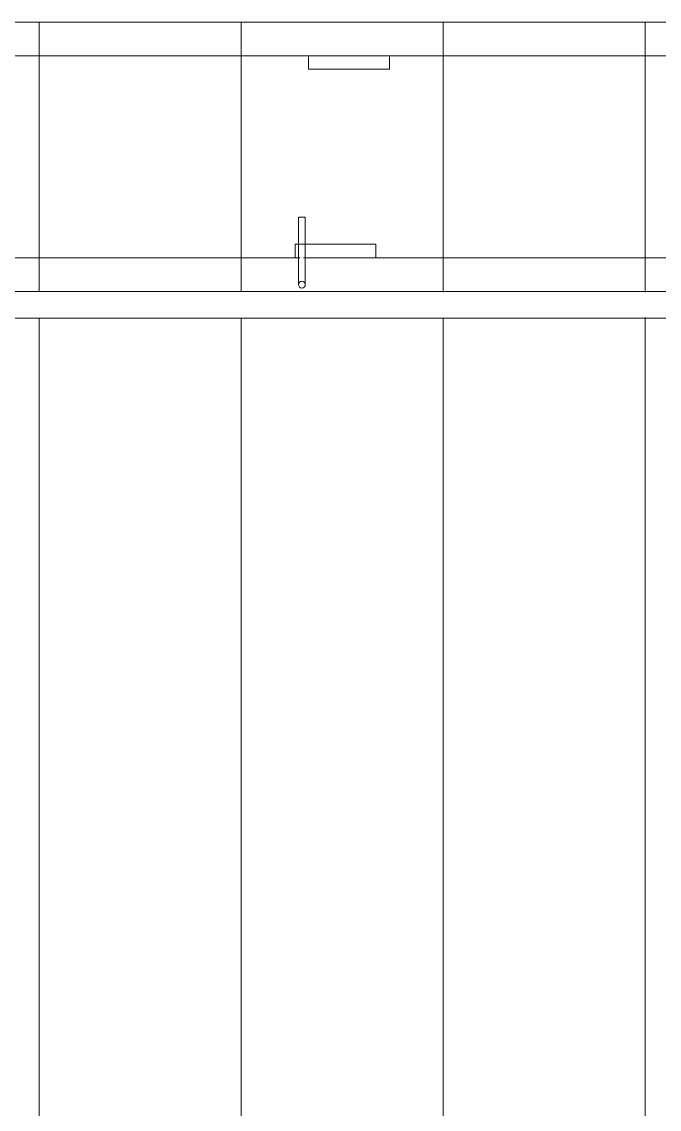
# Model space of a CAD drawing. Header units: millimetres. Extents: x -537608 to 253996, y -217170 to 186033.
# Drawn here: x -296287 to -295341, y 1335 to 2950 of the extents above; entities that cross this region are included whole.
import ezdxf

# ---------------------------------------------------------------- set-up
doc = ezdxf.new("R2010")
doc.units = ezdxf.units.MM
doc.layers.add('PDF _Геометрия', color=7, linetype='Continuous')

msp = doc.modelspace()

# ---------------------------------------------------------------- linework, layer by layer
at = {"layer": 'PDF _Геометрия', "lineweight": 9}
for p, q in [((-296856.0782, 2949.3451), (-292966.6347, 2949.3451)), ((-295861.3573, 2899.3449), (-295861.3573, 2879.3439)), ((-295741.3559, 2879.3439), (-295741.3559, 2899.3449)), ((-295861.3573, 2879.3439), (-295741.3559, 2879.3439)), ((-295876.3548, 2584.344), (-295876.3548, 2659.3443)), ((-295876.3548, 2659.3443), (-295876.3548, 2584.344)), ((-295876.1868, 2659.3443), (-295876.3548, 2659.3443)), ((-295876.3548, 2659.3443), (-295876.1868, 2659.3443)), ((-295876.1868, 2659.3443), (-295876.3548, 2659.3443)), ((-295876.3548, 2659.3443), (-295876.1868, 2659.3443)), ((-295875.6873, 2659.3443), (-295876.1868, 2659.3443)), ((-295876.1868, 2659.3443), (-295875.6873, 2659.3443)), ((-295875.6873, 2659.3443), (-295876.1868, 2659.3443)), ((-295876.1868, 2659.3443), (-295875.6873, 2659.3443)), ((-295874.8908, 2659.3443), (-295875.6873, 2659.3443)), ((-295875.6873, 2659.3443), (-295874.8908, 2659.3443)), ((-295874.8908, 2659.3443), (-295875.6873, 2659.3443)), ((-295875.6873, 2659.3443), (-295874.8908, 2659.3443)), ((-295874.8908, 2659.3443), (-295873.8573, 2659.3443)), ((-295873.8573, 2659.3443), (-295872.6517, 2659.3443)), ((-295872.6517, 2659.3443), (-295871.3556, 2659.3443)), ((-295871.3556, 2659.3443), (-295870.0638, 2659.3443)), ((-295870.0638, 2659.3443), (-295868.8582, 2659.3443)), ((-295868.8582, 2659.3443), (-295867.8205, 2659.3443)), ((-295867.8205, 2659.3443), (-295867.0282, 2659.3443)), ((-295867.0282, 2659.3443), (-295867.8205, 2659.3443)), ((-295867.8205, 2659.3443), (-295867.0282, 2659.3443)), ((-295867.0282, 2659.3443), (-295867.8205, 2659.3443)), ((-295867.0282, 2659.3443), (-295866.5287, 2659.3443)), ((-295866.5287, 2659.3443), (-295867.0282, 2659.3443)), ((-295867.0282, 2659.3443), (-295866.5287, 2659.3443)), ((-295866.5287, 2659.3443), (-295867.0282, 2659.3443)), ((-295866.5287, 2659.3443), (-295866.3565, 2659.3443)), ((-295866.3565, 2659.3443), (-295866.5287, 2659.3443)), ((-295866.5287, 2659.3443), (-295866.3565, 2659.3443)), ((-295866.3565, 2659.3443), (-295866.5287, 2659.3443)), ((-295866.3565, 2584.344), (-295866.3565, 2659.3443)), ((-295866.3565, 2659.3443), (-295866.3565, 2584.344)), ((-295761.3569, 2619.3446), (-295881.3583, 2619.3446)), ((-295881.3583, 2619.3446), (-295881.3583, 2599.3436)), ((-295761.3569, 2599.3436), (-295761.3569, 2619.3446)), ((-295876.3548, 2584.344), (-295876.3548, 2580.811)), ((-295876.3548, 2580.811), (-295876.3548, 2584.344)), ((-295876.3548, 2580.811), (-295876.3548, 2565.4583)), ((-295876.3548, 2565.4583), (-295876.3548, 2580.811)), ((-295866.3565, 2567.9643), (-295866.3565, 2584.344)), ((-295866.3565, 2584.344), (-295866.3565, 2567.9643)), ((-295876.3548, 2565.4583), (-295876.3548, 2559.3439)), ((-295876.3548, 2559.3439), (-295876.3548, 2565.4583)), ((-295866.3565, 2559.5958), (-295866.3565, 2567.9643)), ((-295866.3565, 2567.9643), (-295866.3565, 2559.5958)), ((-295866.3565, 2559.3439), (-295866.3565, 2559.5958)), ((-295866.3565, 2559.5958), (-295866.3565, 2559.3439)), ((-292966.6347, 2549.3434), (-296856.0782, 2549.3434)), ((-296856.0782, 2509.3437), (-292966.6347, 2509.3437))]:
    msp.add_line(p, q, dxfattribs=at)
at = {"layer": 'PDF _Геометрия', "color": 253, "lineweight": 9, "true_color": 0xaaaaaa}
for p, q in [((-296261.3547, 2949.6508), (-296261.3547, 2899.3449)), ((-296261.3547, 2949.6508), (-296261.3547, 2899.3449)), ((-295961.3577, 2949.8468), (-295961.3577, 2899.3449)), ((-295961.3577, 2949.8468), (-295961.3577, 2899.3449)), ((-295661.3564, 2949.8468), (-295661.3564, 2899.3449)), ((-295661.3564, 2949.8468), (-295661.3564, 2899.3449)), ((-295361.3552, 2949.8468), (-295361.3552, 2899.3449)), ((-295361.3552, 2949.8468), (-295361.3552, 2899.3449)), ((-296561.356, 2899.3449), (-296261.3547, 2899.3449)), ((-296261.3547, 2899.3449), (-296261.3547, 2599.3436)), ((-296261.3547, 2899.3449), (-296261.3547, 2599.3436)), ((-296261.3547, 2899.3449), (-295961.3577, 2899.3449)), ((-295961.3577, 2899.3449), (-295961.3577, 2599.3436)), ((-295961.3577, 2899.3449), (-295961.3577, 2599.3436)), ((-295961.3577, 2899.3449), (-295661.3564, 2899.3449)), ((-295661.3564, 2899.3449), (-295661.3564, 2599.3436)), ((-295661.3564, 2899.3449), (-295661.3564, 2599.3436)), ((-295661.3564, 2899.3449), (-295361.3552, 2899.3449)), ((-295361.3552, 2899.3449), (-295361.3552, 2599.3436)), ((-295361.3552, 2899.3449), (-295361.3552, 2599.3436)), ((-295361.3552, 2899.3449), (-295061.3582, 2899.3449)), ((-296261.3547, 2599.3436), (-296561.356, 2599.3436)), ((-295961.3577, 2599.3436), (-296261.3547, 2599.3436)), ((-296261.3547, 2548.6179), (-296261.3547, 2599.3436)), ((-296261.3547, 2548.6179), (-296261.3547, 2599.3436)), ((-295873.8573, 2599.3436), (-295961.3577, 2599.3436)), ((-295961.3577, 2548.5037), (-295961.3577, 2599.3436)), ((-295961.3577, 2548.5037), (-295961.3577, 2599.3436)), ((-295661.3564, 2599.3436), (-295868.8582, 2599.3436)), ((-295361.3552, 2599.3436), (-295661.3564, 2599.3436)), ((-295661.3564, 2548.3897), (-295661.3564, 2599.3436)), ((-295661.3564, 2548.3897), (-295661.3564, 2599.3436)), ((-295061.3582, 2599.3436), (-295361.3552, 2599.3436)), ((-295361.3552, 2548.2755), (-295361.3552, 2599.3436)), ((-295361.3552, 2548.2755), (-295361.3552, 2599.3436)), ((-296261.3547, 2510.0714), (-296261.3547, 1159.3444)), ((-296261.3547, 1159.3444), (-296261.3547, 2510.0714)), ((-295961.3577, 2510.1855), (-295961.3577, 1159.3444)), ((-295961.3577, 1159.3444), (-295961.3577, 2510.1855)), ((-295661.3564, 2510.2996), (-295661.3564, 1159.3444)), ((-295661.3564, 1159.3444), (-295661.3564, 2510.2996)), ((-295361.3552, 2510.4137), (-295361.3552, 1159.3444)), ((-295361.3552, 1159.3444), (-295361.3552, 2510.4137))]:
    msp.add_line(p, q, dxfattribs=at)
at = {"layer": 'PDF _Геометрия', "lineweight": 9}
msp.add_circle((-295871.3593, 2559.3454), 4.9999, dxfattribs=at)
msp.add_circle((-295871.3593, 2559.3454), 4.9999, dxfattribs=at)

doc.saveas('drawing.dxf')
